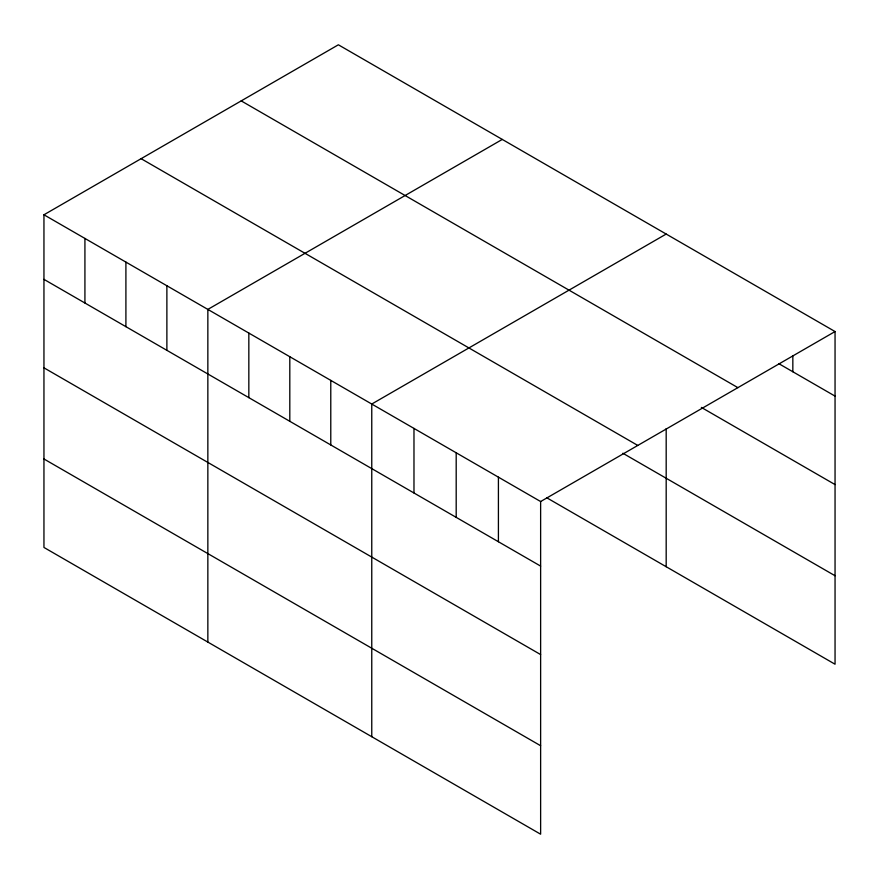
<?xml version="1.0" encoding="UTF-8"?>
<svg xmlns="http://www.w3.org/2000/svg" width="879" height="879" viewBox="0 0 879 879"><rect width="100%" height="100%" fill="white"/><g stroke="black" fill="none" stroke-linecap="round" stroke-linejoin="round"><path stroke-width="1.32" d="M43.95 214.784L540.629 501.535L540.629 834.204L43.95 547.452L43.95 214.784L338.371 44.796L835.05 331.548L835.05 664.216L546.76 497.778M502.272 139.42L207.851 309.408L207.851 642.077M666.183 234.056L371.762 404.032L371.762 736.712M540.629 501.535L835.05 331.548M778.761 363.631L835.05 396.121M241.209 100.887L737.888 387.65M701.365 407.416L835.05 484.593M141.112 158.681L637.791 445.444M622.859 453.245L835.05 575.745M43.95 279.357L540.629 566.109M43.95 367.829L540.629 654.58M43.95 458.981L540.629 745.733M792.836 355.61L792.836 371.751M666.183 428.655L666.183 566.724M498.415 477.154L498.415 541.739M456.19 452.784L456.19 517.357M413.976 428.414L413.976 492.987M330.779 380.376L330.779 444.95M289.806 356.72L289.806 421.294M248.834 333.064L248.834 397.638M166.878 285.752L166.878 350.325M125.906 262.096L125.906 326.669M84.922 238.44L84.922 303.013"/></g></svg>
